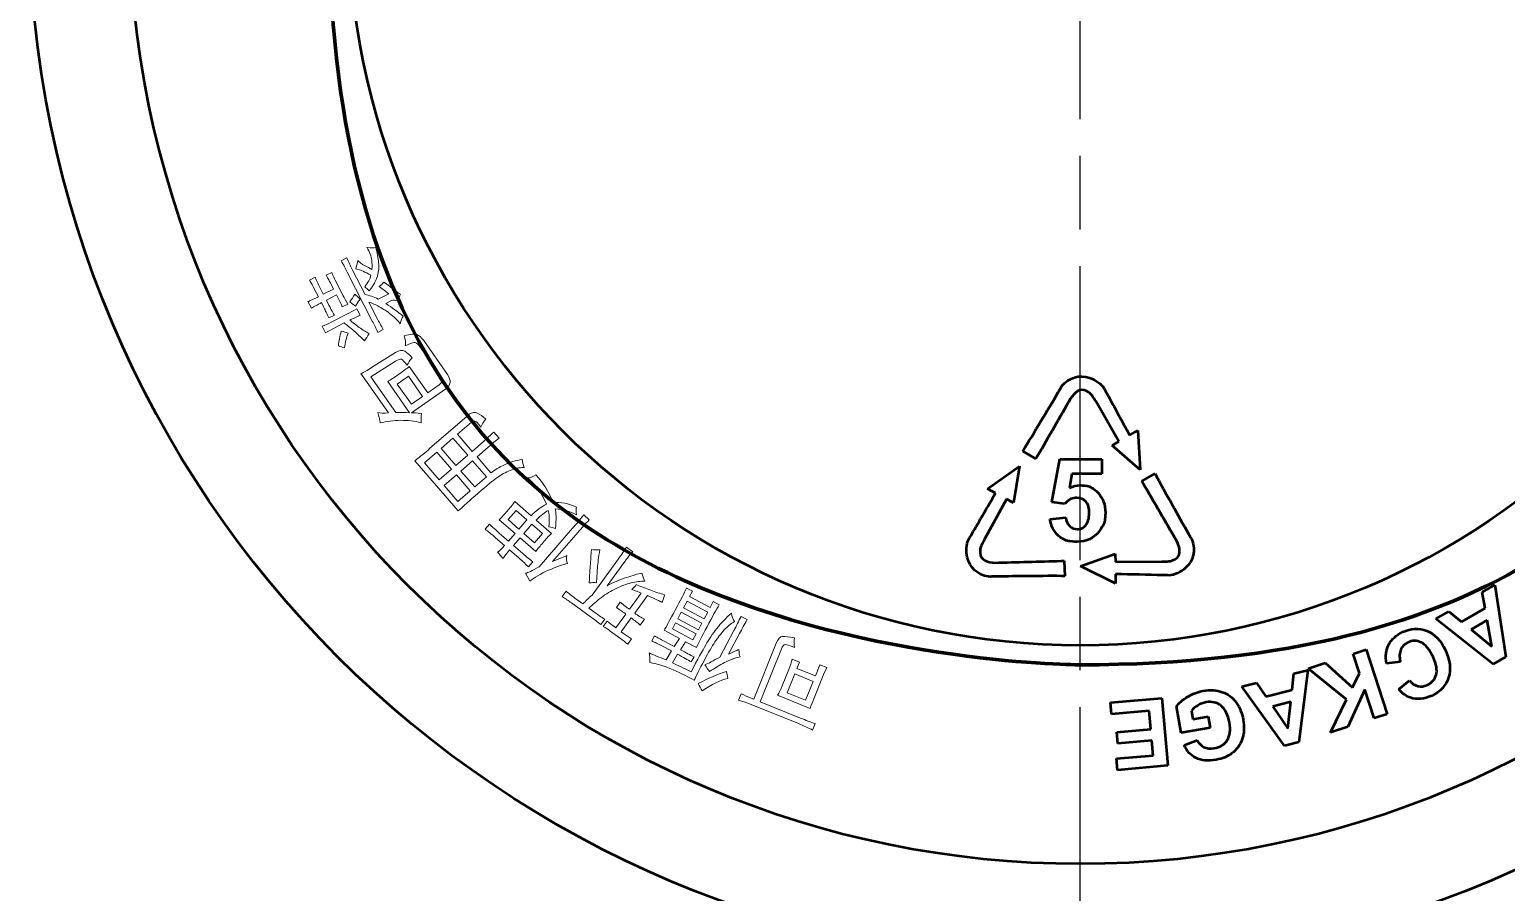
# Model space of a CAD drawing. Extents: x 0 to 616, y 0 to 436.
# Drawn here: x 463.4 to 553.8, y 233 to 285.8 of the extents above; entities that cross this region are included whole.
import ezdxf

# ---------------------------------------------------------------- set-up
doc = ezdxf.new("R2010")
doc.units = 0
doc.header["$LTSCALE"] = 1.5
doc.linetypes.add('AM_ISO08W050', pattern=[18, 12, -1.5, 3, -1.5])
doc.layers.add('AM_0', color=7, linetype='CONTINUOUS', lineweight=50)
doc.layers.add('AM_7', color=4, linetype='AM_ISO08W050', lineweight=25)

msp = doc.modelspace()

# ---------------------------------------------------------------- linework, layer by layer
at = {"layer": 'AM_0'}
for radius in [64.3, 58.175, 44.79]:
    msp.add_circle((527.683, 292.885), radius, dxfattribs=at)
at = {"layer": 'AM_0', "color": 7, "lineweight": 70}
msp.add_open_spline([(527.683, 338.867), (553.073, 338.867), (573.665, 318.276), (573.665, 292.885), (573.665, 292.885), (573.665, 267.494), (553.073, 246.903), (527.683, 246.903), (527.683, 246.903), (502.292, 246.903), (481.7, 267.494), (481.7, 292.885), (481.7, 292.885), (481.7, 318.276), (502.292, 338.867), (527.683, 338.867)], degree=3, knots=[0, 0, 0, 0, 0.25, 0.25, 0.25, 0.375, 0.5, 0.5, 0.5, 0.625, 0.75, 0.75, 0.75, 0.875, 1, 1, 1, 1], dxfattribs=at)
at = {"layer": 'AM_0', "color": 7, "lineweight": 5}
for points in [[(484.322, 271.69), (484.294, 271.896), (484.197, 272.16), (484.032, 272.483)], [(484.032, 272.483), (484.269, 272.417), (484.448, 272.415), (484.569, 272.477)], [(484.569, 272.477), (484.653, 272.113), (484.711, 271.799), (484.744, 271.537)], [(482.449, 271.65), (482.449, 271.65), (482.792, 271.825), (482.792, 271.825)], [(482.829, 270.955), (482.727, 271.156), (482.6, 271.389), (482.449, 271.65)], [(482.792, 271.825), (482.902, 271.576), (483.015, 271.337), (483.131, 271.109)], [(483.344, 271.141), (483.39, 271.317), (483.436, 271.493), (483.482, 271.668)], [(483.482, 271.668), (483.577, 271.547), (483.712, 271.443), (483.884, 271.353)], [(483.884, 271.353), (484.057, 271.263), (484.205, 271.181), (484.327, 271.108)], [(484.327, 271.108), (484.352, 271.291), (484.351, 271.484), (484.322, 271.69)], [(484.744, 271.537), (484.776, 271.273), (484.751, 270.999), (484.669, 270.711)], [(480.513, 270.461), (480.513, 270.461), (480.857, 270.636), (480.857, 270.636)], [(480.791, 269.967), (480.723, 270.102), (480.63, 270.266), (480.513, 270.461)], [(480.857, 270.636), (480.946, 270.427), (481.025, 270.256), (481.093, 270.121)], [(481.535, 270.753), (481.535, 270.753), (481.877, 270.927), (481.877, 270.927)], [(481.791, 270.299), (481.743, 270.393), (481.657, 270.544), (481.535, 270.753)], [(481.986, 269.915), (481.986, 269.915), (481.791, 270.299), (481.791, 270.299)], [(481.877, 270.927), (481.973, 270.705), (482.046, 270.547), (482.094, 270.453)], [(482.094, 270.453), (482.094, 270.453), (482.577, 269.505), (482.577, 269.505)], [(484.361, 267.949), (484.361, 267.949), (482.829, 270.955), (482.829, 270.955)], [(483.131, 271.109), (483.131, 271.109), (483.913, 269.576), (483.913, 269.576)], [(483.796, 271.003), (483.664, 271.062), (483.513, 271.108), (483.344, 271.141)], [(484.279, 270.753), (484.089, 270.86), (483.928, 270.942), (483.796, 271.003)], [(483.899, 270.052), (484.093, 270.303), (484.22, 270.537), (484.279, 270.753)], [(484.669, 270.711), (484.587, 270.423), (484.422, 270.123), (484.175, 269.81)], [(484.78, 270.068), (484.894, 270.143), (484.991, 270.235), (485.071, 270.344)], [(485.071, 270.344), (485.322, 270.15), (485.513, 270.001), (485.642, 269.897)], [(480.422, 269.144), (480.524, 269.179), (480.736, 269.278), (481.059, 269.442)], [(481.059, 269.442), (481.059, 269.442), (480.791, 269.967), (480.791, 269.967)], [(481.093, 270.121), (481.093, 270.121), (481.361, 269.596), (481.361, 269.596)], [(481.361, 269.596), (481.361, 269.596), (481.986, 269.915), (481.986, 269.915)], [(482.171, 269.552), (482.171, 269.552), (481.546, 269.233), (481.546, 269.233)], [(482.295, 269.31), (482.295, 269.31), (482.171, 269.552), (482.171, 269.552)], [(482.577, 269.505), (482.652, 269.357), (482.748, 269.185), (482.864, 268.991)], [(482.994, 269.133), (483.088, 269.283), (483.188, 269.436), (483.295, 269.591)], [(483.295, 269.591), (483.41, 269.498), (483.519, 269.401), (483.622, 269.3)], [(484.175, 269.81), (484.079, 269.897), (483.987, 269.978), (483.899, 270.052)], [(483.913, 269.576), (484.176, 269.524), (484.444, 269.431), (484.715, 269.299)], [(484.715, 269.299), (484.715, 269.299), (485.361, 269.628), (485.361, 269.628)], [(485.361, 269.628), (485.191, 269.761), (484.997, 269.907), (484.78, 270.068)], [(485.642, 269.897), (485.771, 269.794), (485.92, 269.692), (486.09, 269.592)], [(486.09, 269.592), (486.01, 269.45), (485.943, 269.314), (485.89, 269.186)], [(480.628, 268.741), (480.628, 268.741), (480.422, 269.144), (480.422, 269.144)], [(481.244, 269.079), (481.015, 268.962), (480.809, 268.85), (480.628, 268.741)], [(481.398, 268.777), (481.398, 268.777), (481.244, 269.079), (481.244, 269.079)], [(481.696, 268.141), (481.586, 268.39), (481.487, 268.602), (481.398, 268.777)], [(481.546, 269.233), (481.546, 269.233), (481.7, 268.931), (481.7, 268.931)], [(481.7, 268.931), (481.789, 268.756), (481.902, 268.551), (482.039, 268.316)], [(482.521, 268.816), (482.452, 268.984), (482.377, 269.149), (482.295, 269.31)], [(482.864, 268.991), (482.864, 268.991), (482.521, 268.816), (482.521, 268.816)], [(482.838, 268.393), (483.013, 268.482), (483.205, 268.588), (483.413, 268.711)], [(483.331, 268.873), (483.229, 268.939), (483.117, 269.026), (482.994, 269.133)], [(483.622, 269.3), (483.501, 269.137), (483.404, 268.995), (483.331, 268.873)], [(483.413, 268.711), (483.413, 268.711), (483.619, 268.307), (483.619, 268.307)], [(484.789, 268.828), (484.545, 268.957), (484.332, 269.052), (484.149, 269.112)], [(484.149, 269.112), (484.149, 269.112), (484.663, 268.103), (484.663, 268.103)], [(485.502, 268.353), (485.271, 268.54), (485.033, 268.698), (484.789, 268.828)], [(485.526, 269.203), (485.526, 269.203), (485.183, 269.028), (485.183, 269.028)], [(485.183, 269.028), (485.563, 268.782), (485.916, 268.521), (486.242, 268.246)], [(485.89, 269.186), (485.782, 269.232), (485.66, 269.238), (485.526, 269.203)], [(481.295, 267.632), (481.45, 267.693), (481.635, 267.78), (481.85, 267.89)], [(481.501, 267.228), (481.501, 267.228), (481.295, 267.632), (481.295, 267.632)], [(482.039, 268.316), (482.039, 268.316), (481.696, 268.141), (481.696, 268.141)], [(481.85, 267.89), (481.85, 267.89), (482.838, 268.393), (482.838, 268.393)], [(482.64, 267.835), (482.64, 267.835), (482.035, 267.526), (482.035, 267.526)], [(483.226, 267.358), (482.998, 267.555), (482.803, 267.714), (482.64, 267.835)], [(483.619, 268.307), (483.383, 268.204), (483.171, 268.105), (482.982, 268.009)], [(482.982, 268.009), (483.153, 267.876), (483.347, 267.729), (483.564, 267.568)], [(483.564, 267.568), (483.781, 267.408), (483.981, 267.281), (484.164, 267.188)], [(484.69, 267.253), (484.58, 267.502), (484.47, 267.734), (484.361, 267.949)], [(484.663, 268.103), (484.773, 267.888), (484.896, 267.663), (485.033, 267.428)], [(486.073, 267.78), (485.923, 267.974), (485.733, 268.165), (485.502, 268.353)], [(486.242, 268.246), (486.169, 268.124), (486.113, 267.969), (486.073, 267.78)], [(482.035, 267.526), (481.846, 267.43), (481.668, 267.331), (481.501, 267.228)], [(482.286, 266.435), (482.311, 266.718), (482.369, 267.019), (482.462, 267.337)], [(482.462, 267.337), (482.604, 267.29), (482.742, 267.251), (482.878, 267.219)], [(482.878, 267.219), (482.772, 266.927), (482.696, 266.626), (482.651, 266.316)], [(483.884, 266.74), (483.673, 266.955), (483.454, 267.161), (483.226, 267.358)], [(484.164, 267.188), (484.064, 267.019), (483.97, 266.869), (483.884, 266.74)], [(485.033, 267.428), (485.033, 267.428), (484.69, 267.253), (484.69, 267.253)], [(486.303, 267.048), (486.69, 267.153), (486.953, 267.18), (487.09, 267.129)], [(486.374, 266.434), (486.419, 266.632), (486.396, 266.836), (486.303, 267.048)], [(486.915, 266.648), (486.815, 266.632), (486.635, 266.561), (486.374, 266.434)], [(487.247, 266.41), (487.126, 266.583), (487.015, 266.662), (486.915, 266.648)], [(487.09, 267.129), (487.227, 267.077), (487.365, 266.953), (487.503, 266.755)], [(487.503, 266.755), (487.503, 266.755), (488.958, 264.678), (488.958, 264.678)], [(482.651, 266.316), (482.536, 266.342), (482.415, 266.381), (482.286, 266.435)], [(484.319, 265.106), (484.319, 265.106), (485.78, 266.018), (485.78, 266.018)], [(485.78, 266.018), (486.011, 266.162), (486.198, 266.191), (486.34, 266.106)], [(486.34, 266.106), (486.483, 266.022), (486.635, 265.889), (486.799, 265.709)], [(488.533, 264.574), (488.533, 264.574), (487.247, 266.41), (487.247, 266.41)], [(483.667, 264.732), (483.833, 264.812), (484.05, 264.937), (484.319, 265.106)], [(485.785, 265.497), (485.785, 265.497), (484.268, 264.546), (484.268, 264.546)], [(486.147, 265.612), (486.088, 265.644), (485.967, 265.606), (485.785, 265.497)], [(485.986, 264.698), (486.27, 264.897), (486.483, 265.055), (486.622, 265.17)], [(486.489, 265.243), (486.321, 265.457), (486.207, 265.58), (486.147, 265.612)], [(486.799, 265.709), (486.664, 265.559), (486.56, 265.404), (486.489, 265.243)], [(486.622, 265.17), (486.622, 265.17), (487.752, 263.557), (487.752, 263.557)], [(485.342, 262.34), (485.342, 262.34), (483.667, 264.732), (483.667, 264.732)], [(484.268, 264.546), (484.268, 264.546), (485.801, 262.357), (485.801, 262.357)], [(485.306, 264.248), (485.475, 264.349), (485.701, 264.498), (485.986, 264.698)], [(486.643, 262.338), (486.643, 262.338), (485.306, 264.248), (485.306, 264.248)], [(486.567, 264.579), (486.567, 264.579), (485.88, 264.098), (485.88, 264.098)], [(485.88, 264.098), (485.88, 264.098), (486.751, 262.855), (486.751, 262.855)], [(487.437, 263.336), (487.437, 263.336), (486.567, 264.579), (486.567, 264.579)], [(487.752, 263.557), (487.752, 263.557), (488.457, 264.051), (488.457, 264.051)], [(488.457, 264.051), (488.655, 264.189), (488.68, 264.364), (488.533, 264.574)], [(488.958, 264.678), (489.209, 264.32), (489.173, 264.027), (488.852, 263.802)], [(486.751, 262.855), (486.751, 262.855), (487.437, 263.336), (487.437, 263.336)], [(488.852, 263.802), (488.852, 263.802), (486.756, 262.335), (486.756, 262.335)], [(484.843, 261.713), (484.816, 261.935), (484.767, 262.149), (484.695, 262.356)], [(484.695, 262.356), (484.839, 262.309), (485.055, 262.304), (485.342, 262.34)], [(485.801, 262.357), (486.073, 262.363), (486.354, 262.357), (486.643, 262.338)], [(486.756, 262.335), (486.886, 262.333), (487.089, 262.319), (487.366, 262.292)], [(487.366, 262.292), (487.346, 262.112), (487.339, 261.923), (487.348, 261.726)], [(487.867, 260.14), (487.867, 260.14), (490.158, 262.131), (490.158, 262.131)], [(490.158, 262.131), (490.387, 262.35), (490.592, 262.413), (490.772, 262.321)], [(490.772, 262.321), (490.953, 262.227), (491.129, 262.106), (491.3, 261.954)], [(486.098, 261.874), (485.669, 261.868), (485.25, 261.814), (484.843, 261.713)], [(487.348, 261.726), (486.944, 261.83), (486.527, 261.879), (486.098, 261.874)], [(490.42, 261.76), (490.42, 261.76), (489.565, 261.017), (489.565, 261.017)], [(490.641, 261.832), (490.583, 261.841), (490.509, 261.817), (490.42, 261.76)], [(491.009, 261.462), (490.822, 261.699), (490.7, 261.822), (490.641, 261.832)], [(491.3, 261.954), (491.16, 261.772), (491.062, 261.607), (491.009, 261.462)], [(489.292, 260.779), (489.292, 260.779), (488.574, 260.155), (488.574, 260.155)], [(490.198, 259.737), (490.198, 259.737), (489.292, 260.779), (489.292, 260.779)], [(489.565, 261.017), (489.565, 261.017), (490.472, 259.974), (490.472, 259.974)], [(490.472, 259.974), (490.472, 259.974), (491.138, 260.553), (491.138, 260.553)], [(491.138, 260.553), (491.4, 260.781), (491.617, 260.98), (491.79, 261.15)], [(492.116, 260.774), (491.925, 260.627), (491.703, 260.444), (491.452, 260.226)], [(491.79, 261.15), (491.79, 261.15), (492.116, 260.774), (492.116, 260.774)], [(486.963, 259.385), (487.316, 259.67), (487.617, 259.922), (487.867, 260.14)], [(488.3, 259.917), (488.3, 259.917), (487.549, 259.264), (487.549, 259.264)], [(489.207, 258.875), (489.207, 258.875), (488.3, 259.917), (488.3, 259.917)], [(488.574, 260.155), (488.574, 260.155), (489.48, 259.112), (489.48, 259.112)], [(489.48, 259.112), (489.48, 259.112), (490.198, 259.737), (490.198, 259.737)], [(491.452, 260.226), (491.452, 260.226), (490.769, 259.632), (490.769, 259.632)], [(490.769, 259.632), (490.769, 259.632), (491.616, 258.658), (491.616, 258.658)], [(492.964, 259.35), (493.139, 259.402), (493.329, 259.448), (493.535, 259.487)], [(493.535, 259.487), (493.554, 259.304), (493.591, 259.135), (493.645, 258.982)], [(489.623, 256.326), (489.623, 256.326), (486.963, 259.385), (486.963, 259.385)], [(487.549, 259.264), (487.549, 259.264), (488.455, 258.221), (488.455, 258.221)], [(488.455, 258.221), (488.455, 258.221), (489.207, 258.875), (489.207, 258.875)], [(489.504, 258.533), (489.504, 258.533), (488.752, 257.879), (488.752, 257.879)], [(490.351, 257.559), (490.351, 257.559), (489.504, 258.533), (489.504, 258.533)], [(490.495, 259.395), (490.495, 259.395), (489.777, 258.77), (489.777, 258.77)], [(489.777, 258.77), (489.777, 258.77), (490.624, 257.796), (490.624, 257.796)], [(491.342, 258.421), (491.342, 258.421), (490.495, 259.395), (490.495, 259.395)], [(491.616, 258.658), (491.886, 258.854), (492.134, 259.004), (492.361, 259.111)], [(492.79, 258.808), (492.519, 258.694), (492.261, 258.549), (492.013, 258.374)], [(492.361, 259.111), (492.588, 259.218), (492.789, 259.298), (492.964, 259.35)], [(493.645, 258.982), (493.345, 258.981), (493.059, 258.924), (492.79, 258.808)], [(493.866, 258.347), (494.017, 258.336), (494.183, 258.401), (494.366, 258.542)], [(494.366, 258.542), (494.829, 258.04), (495.184, 257.471), (495.432, 256.836)], [(488.752, 257.879), (488.752, 257.879), (489.599, 256.905), (489.599, 256.905)], [(490.624, 257.796), (490.624, 257.796), (491.342, 258.421), (491.342, 258.421)], [(495.021, 256.742), (494.764, 257.367), (494.378, 257.901), (493.866, 258.347)], [(489.599, 256.905), (489.599, 256.905), (490.351, 257.559), (490.351, 257.559)], [(492.612, 256.317), (492.78, 256.51), (492.938, 256.704), (493.085, 256.896)], [(493.085, 256.896), (493.085, 256.896), (494.075, 256.035), (494.075, 256.035)], [(494.075, 256.035), (494.386, 256.345), (494.701, 256.58), (495.021, 256.742)], [(495.432, 256.836), (495.901, 256.868), (496.373, 256.778), (496.847, 256.566)], [(492.119, 255.785), (492.279, 255.946), (492.444, 256.123), (492.612, 256.317)], [(493.155, 256.355), (493.155, 256.355), (492.664, 255.791), (492.664, 255.791)], [(492.664, 255.791), (492.664, 255.791), (493.33, 255.212), (493.33, 255.212)], [(493.821, 255.776), (493.821, 255.776), (493.155, 256.355), (493.155, 256.355)], [(495.129, 256.349), (494.922, 256.249), (494.674, 256.055), (494.383, 255.767)], [(495.166, 255.356), (495.197, 255.829), (495.185, 256.16), (495.129, 256.349)], [(496.849, 256.084), (496.459, 256.303), (496.028, 256.428), (495.555, 256.459)], [(495.555, 256.459), (495.614, 256.227), (495.621, 255.822), (495.575, 255.24)], [(496.617, 255.265), (496.835, 255.516), (497.062, 255.789), (497.298, 256.083)], [(496.847, 256.566), (496.832, 256.479), (496.832, 256.319), (496.849, 256.084)], [(497.298, 256.083), (497.298, 256.083), (497.64, 255.785), (497.64, 255.785)], [(491.26, 255.211), (491.26, 255.211), (491.528, 255.519), (491.528, 255.519)], [(491.908, 254.679), (491.657, 254.897), (491.441, 255.075), (491.26, 255.211)], [(491.528, 255.519), (491.7, 255.349), (491.906, 255.161), (492.145, 254.953)], [(493.093, 254.938), (493.093, 254.938), (492.119, 255.785), (492.119, 255.785)], [(492.145, 254.953), (492.145, 254.953), (492.692, 254.477), (492.692, 254.477)], [(492.692, 254.477), (492.692, 254.477), (493.093, 254.938), (493.093, 254.938)], [(493.33, 255.212), (493.33, 255.212), (493.821, 255.776), (493.821, 255.776)], [(494.129, 255.508), (494.129, 255.508), (493.638, 254.944), (493.638, 254.944)], [(493.638, 254.944), (493.638, 254.944), (494.288, 254.379), (494.288, 254.379)], [(494.778, 254.944), (494.778, 254.944), (494.129, 255.508), (494.129, 255.508)], [(494.288, 254.379), (494.288, 254.379), (494.778, 254.944), (494.778, 254.944)], [(494.383, 255.767), (494.383, 255.767), (495.323, 254.95), (495.323, 254.95)], [(494.567, 252.908), (494.567, 252.908), (496.617, 255.265), (496.617, 255.265)], [(495.323, 254.95), (495.153, 254.778), (494.982, 254.592), (494.809, 254.393)], [(495.575, 255.24), (495.464, 255.297), (495.329, 255.336), (495.166, 255.356)], [(496.954, 255.032), (496.954, 255.032), (495.379, 253.22), (495.379, 253.22)], [(497.64, 255.785), (497.391, 255.522), (497.162, 255.271), (496.954, 255.032)], [(492.455, 254.204), (492.455, 254.204), (491.908, 254.679), (491.908, 254.679)], [(492.017, 253.804), (492.14, 253.877), (492.286, 254.01), (492.455, 254.204)], [(493.4, 254.671), (493.4, 254.671), (493, 254.21), (493, 254.21)], [(493, 254.21), (493, 254.21), (493.563, 253.72), (493.563, 253.72)], [(494.357, 253.839), (494.357, 253.839), (493.4, 254.671), (493.4, 254.671)], [(494.809, 254.393), (494.635, 254.193), (494.485, 254.008), (494.357, 253.839)], [(499.422, 253.391), (499.617, 253.66), (499.78, 253.897), (499.91, 254.101)], [(499.91, 254.101), (499.91, 254.101), (500.294, 253.821), (500.294, 253.821)], [(492.365, 253.411), (492.237, 253.562), (492.121, 253.694), (492.017, 253.804)], [(492.762, 253.937), (492.564, 253.708), (492.432, 253.533), (492.365, 253.411)], [(493.343, 253.431), (493.343, 253.431), (492.762, 253.937), (492.762, 253.937)], [(493.926, 252.894), (493.776, 253.045), (493.582, 253.224), (493.343, 253.431)], [(493.563, 253.72), (493.803, 253.512), (494.013, 253.339), (494.193, 253.202)], [(494.193, 253.202), (494.193, 253.202), (493.926, 252.894), (493.926, 252.894)], [(496.302, 253.108), (496.028, 253.047), (495.642, 252.907), (495.144, 252.69)], [(495.379, 253.22), (495.827, 253.413), (496.122, 253.535), (496.269, 253.588)], [(496.269, 253.588), (496.237, 253.435), (496.248, 253.276), (496.302, 253.108)], [(497.679, 252.726), (497.697, 252.956), (497.729, 253.372), (497.774, 253.973)], [(497.774, 253.973), (497.919, 253.942), (498.089, 253.931), (498.281, 253.94)], [(497.811, 251.175), (497.811, 251.175), (499.422, 253.391), (499.422, 253.391)], [(498.281, 253.94), (498.21, 253.508), (498.161, 253.132), (498.136, 252.815)], [(499.752, 253.151), (499.752, 253.151), (498.727, 251.741), (498.727, 251.741)], [(500.294, 253.821), (500.137, 253.656), (499.956, 253.433), (499.752, 253.151)], [(493.744, 252.512), (493.86, 252.531), (494.135, 252.663), (494.567, 252.908)], [(494.003, 252.017), (494.003, 252.017), (493.744, 252.512), (493.744, 252.512)], [(495.144, 252.69), (494.646, 252.473), (494.265, 252.25), (494.003, 252.017)], [(497.629, 251.924), (497.645, 252.229), (497.662, 252.497), (497.679, 252.726)], [(498.136, 252.815), (498.11, 252.498), (498.093, 252.203), (498.081, 251.93)], [(498.727, 251.741), (499.126, 251.956), (499.52, 252.126), (499.911, 252.253)], [(499.911, 252.253), (500.301, 252.38), (500.617, 252.468), (500.858, 252.516)], [(500.858, 252.516), (500.896, 252.339), (500.955, 252.175), (501.032, 252.025)], [(495.979, 251.079), (495.979, 251.079), (496.219, 251.409), (496.219, 251.409)], [(496.219, 251.409), (496.405, 251.254), (496.584, 251.116), (496.755, 250.991)], [(498.081, 251.93), (497.939, 251.94), (497.788, 251.938), (497.629, 251.924)], [(499.28, 251.577), (498.964, 251.425), (498.663, 251.242), (498.378, 251.029)], [(500.199, 251.918), (499.903, 251.844), (499.596, 251.73), (499.28, 251.577)], [(500.09, 250.304), (500.09, 250.304), (500.808, 251.292), (500.808, 251.292)], [(501.032, 252.025), (500.773, 252.027), (500.495, 251.992), (500.199, 251.918)], [(500.238, 251.511), (500.353, 251.615), (500.444, 251.716), (500.515, 251.814)], [(500.808, 251.292), (500.668, 251.357), (500.478, 251.43), (500.238, 251.511)], [(500.515, 251.814), (500.815, 251.688), (501.11, 251.572), (501.396, 251.467)], [(501.396, 251.467), (501.683, 251.361), (501.968, 251.271), (502.25, 251.197)], [(502.9, 250.255), (503.223, 250.861), (503.452, 251.308), (503.588, 251.595)], [(503.588, 251.595), (503.588, 251.595), (503.948, 251.403), (503.948, 251.403)], [(503.948, 251.403), (503.948, 251.403), (503.778, 251.083), (503.778, 251.083)], [(496.542, 250.698), (496.371, 250.823), (496.184, 250.949), (495.979, 251.079)], [(497.769, 249.807), (497.769, 249.807), (496.542, 250.698), (496.542, 250.698)], [(496.755, 250.991), (496.755, 250.991), (497.25, 250.632), (497.25, 250.632)], [(497.25, 250.632), (497.416, 250.81), (497.603, 250.99), (497.811, 251.175)], [(498.378, 251.029), (498.093, 250.817), (497.839, 250.596), (497.616, 250.366)], [(499.295, 250.405), (499.295, 250.405), (499.535, 250.734), (499.535, 250.734)], [(499.877, 250.011), (499.706, 250.135), (499.512, 250.266), (499.295, 250.405)], [(499.535, 250.734), (499.746, 250.563), (499.931, 250.419), (500.09, 250.304)], [(501.205, 251.145), (501.205, 251.145), (500.42, 250.064), (500.42, 250.064)], [(502.098, 250.719), (501.967, 250.795), (501.669, 250.938), (501.205, 251.145)], [(502.25, 251.197), (502.198, 251.048), (502.147, 250.889), (502.098, 250.719)], [(503.629, 250.804), (503.629, 250.804), (503.405, 250.383), (503.405, 250.383)], [(503.405, 250.383), (503.405, 250.383), (504.664, 249.714), (504.664, 249.714)], [(504.888, 250.134), (504.888, 250.134), (503.629, 250.804), (503.629, 250.804)], [(503.778, 251.083), (503.778, 251.083), (505.037, 250.414), (505.037, 250.414)], [(505.588, 250.583), (505.411, 250.283), (505.164, 249.833), (504.845, 249.233)], [(505.037, 250.414), (505.037, 250.414), (505.228, 250.774), (505.228, 250.774)], [(505.228, 250.774), (505.228, 250.774), (505.588, 250.583), (505.588, 250.583)], [(497.616, 250.366), (497.616, 250.366), (497.982, 250.1), (497.982, 250.1)], [(498.342, 249.362), (498.143, 249.526), (497.952, 249.674), (497.769, 249.807)], [(497.982, 250.1), (498.165, 249.967), (498.365, 249.831), (498.582, 249.692)], [(498.582, 249.692), (498.582, 249.692), (498.342, 249.362), (498.342, 249.362)], [(498.489, 249.255), (498.489, 249.255), (498.729, 249.585), (498.729, 249.585)], [(498.729, 249.585), (498.878, 249.457), (499.014, 249.35), (499.137, 249.261)], [(499.265, 249.168), (499.265, 249.168), (499.877, 250.011), (499.877, 250.011)], [(500.207, 249.771), (500.207, 249.771), (499.595, 248.928), (499.595, 248.928)], [(500.761, 249.34), (500.587, 249.485), (500.402, 249.629), (500.207, 249.771)], [(500.42, 250.064), (500.615, 249.922), (500.813, 249.796), (501.014, 249.688)], [(501.014, 249.688), (501.014, 249.688), (500.761, 249.34), (500.761, 249.34)], [(502.216, 249.015), (502.35, 249.236), (502.578, 249.648), (502.9, 250.255)], [(502.916, 249.464), (502.916, 249.464), (502.725, 249.104), (502.725, 249.104)], [(504.175, 248.794), (504.175, 248.794), (502.916, 249.464), (502.916, 249.464)], [(503.267, 250.124), (503.267, 250.124), (503.055, 249.724), (503.055, 249.724)], [(503.055, 249.724), (503.055, 249.724), (504.314, 249.054), (504.314, 249.054)], [(504.526, 249.455), (504.526, 249.455), (503.267, 250.124), (503.267, 250.124)], [(504.664, 249.714), (504.664, 249.714), (504.888, 250.134), (504.888, 250.134)], [(505.439, 249.122), (505.691, 249.45), (505.99, 249.762), (506.334, 250.057)], [(506.524, 249.546), (506.312, 249.436), (506.101, 249.266), (505.893, 249.035)], [(506.334, 250.057), (506.357, 249.874), (506.42, 249.704), (506.524, 249.546)], [(506.491, 249), (506.639, 249.28), (506.785, 249.57), (506.927, 249.871)], [(507.308, 249.668), (507.138, 249.382), (506.979, 249.099), (506.83, 248.82)], [(506.927, 249.871), (506.927, 249.871), (507.308, 249.668), (507.308, 249.668)], [(498.924, 248.968), (498.801, 249.057), (498.657, 249.153), (498.489, 249.255)], [(499.546, 248.516), (499.546, 248.516), (498.924, 248.968), (498.924, 248.968)], [(499.137, 249.261), (499.137, 249.261), (499.265, 249.168), (499.265, 249.168)], [(499.595, 248.928), (499.595, 248.928), (499.741, 248.822), (499.741, 248.822)], [(499.741, 248.822), (499.899, 248.707), (500.062, 248.597), (500.23, 248.494)], [(501.461, 248.366), (501.461, 248.366), (501.631, 248.686), (501.631, 248.686)], [(501.631, 248.686), (501.81, 248.574), (502.007, 248.46), (502.22, 248.347)], [(503.155, 248.516), (503.155, 248.516), (502.216, 249.015), (502.216, 249.015)], [(502.725, 249.104), (502.725, 249.104), (503.984, 248.434), (503.984, 248.434)], [(503.984, 248.434), (503.984, 248.434), (504.175, 248.794), (504.175, 248.794)], [(504.845, 249.233), (504.527, 248.634), (504.309, 248.211), (504.195, 247.963)], [(504.314, 249.054), (504.314, 249.054), (504.526, 249.455), (504.526, 249.455)], [(504.766, 248.121), (504.964, 248.46), (505.188, 248.794), (505.439, 249.122)], [(505.893, 249.035), (505.685, 248.804), (505.494, 248.559), (505.323, 248.3)], [(505.629, 247.38), (505.629, 247.38), (506.491, 249), (506.491, 249)], [(506.83, 248.82), (506.83, 248.82), (506.16, 247.56), (506.16, 247.56)], [(509.083, 248.22), (509.196, 248.5), (509.326, 248.639), (509.472, 248.638)], [(509.472, 248.638), (509.617, 248.635), (509.859, 248.607), (510.194, 248.553)], [(499.99, 248.165), (499.841, 248.292), (499.693, 248.409), (499.546, 248.516)], [(500.23, 248.494), (500.23, 248.494), (499.99, 248.165), (499.99, 248.165)], [(502.071, 248.067), (501.858, 248.181), (501.654, 248.28), (501.461, 248.366)], [(502.671, 247.749), (502.671, 247.749), (502.071, 248.067), (502.071, 248.067)], [(502.22, 248.347), (502.22, 248.347), (502.839, 248.018), (502.839, 248.018)], [(502.333, 247.21), (502.333, 247.21), (502.671, 247.749), (502.671, 247.749)], [(502.839, 248.018), (502.839, 248.018), (503.155, 248.516), (503.155, 248.516)], [(503.536, 248.314), (503.536, 248.314), (503.22, 247.816), (503.22, 247.816)], [(503.22, 247.816), (503.552, 247.639), (503.83, 247.5), (504.05, 247.399)], [(504.195, 247.963), (504.195, 247.963), (503.536, 248.314), (503.536, 248.314)], [(503.864, 246.473), (504.268, 247.232), (504.569, 247.782), (504.766, 248.121)], [(505.323, 248.3), (505.151, 248.04), (504.93, 247.658), (504.661, 247.152)], [(506.16, 247.56), (506.413, 247.682), (506.624, 247.774), (506.795, 247.838)], [(506.795, 247.838), (506.797, 247.649), (506.821, 247.499), (506.866, 247.39)], [(507.701, 244.798), (507.701, 244.798), (509.083, 248.22), (509.083, 248.22)], [(509.448, 247.975), (509.448, 247.975), (508.099, 244.637), (508.099, 244.637)], [(509.72, 248.134), (509.596, 248.168), (509.505, 248.115), (509.448, 247.975)], [(510.201, 247.964), (510.005, 248.043), (509.844, 248.099), (509.72, 248.134)], [(510.194, 248.553), (510.168, 248.368), (510.171, 248.172), (510.201, 247.964)], [(501.347, 247.042), (501.352, 247.278), (501.337, 247.474), (501.3, 247.63)], [(501.3, 247.63), (501.56, 247.51), (501.905, 247.369), (502.333, 247.21)], [(502.763, 246.597), (502.243, 246.822), (501.77, 246.97), (501.347, 247.042)], [(503.031, 247.557), (503.031, 247.557), (502.723, 247.028), (502.723, 247.028)], [(502.723, 247.028), (503.05, 246.872), (503.431, 246.686), (503.864, 246.473)], [(503.88, 247.08), (503.674, 247.207), (503.391, 247.366), (503.031, 247.557)], [(504.05, 247.399), (504.05, 247.399), (503.88, 247.08), (503.88, 247.08)], [(504.661, 247.152), (504.392, 246.645), (504.189, 246.249), (504.054, 245.961)], [(504.705, 246.898), (504.924, 246.986), (505.232, 247.147), (505.629, 247.38)], [(504.999, 246.484), (504.914, 246.615), (504.817, 246.753), (504.705, 246.898)], [(505.91, 247.039), (505.625, 246.891), (505.322, 246.706), (504.999, 246.484)], [(506.866, 247.39), (506.512, 247.305), (506.193, 247.188), (505.91, 247.039)], [(509.851, 246.616), (509.947, 246.853), (510.016, 247.062), (510.055, 247.241)], [(510.055, 247.241), (510.055, 247.241), (510.497, 247.063), (510.497, 247.063)], [(510.497, 247.063), (510.497, 247.063), (510.344, 246.685), (510.344, 246.685)], [(511.477, 246.227), (511.477, 246.227), (511.748, 246.899), (511.748, 246.899)], [(511.748, 246.899), (511.748, 246.899), (512.168, 246.729), (512.168, 246.729)], [(504.054, 245.961), (503.714, 246.159), (503.284, 246.371), (502.763, 246.597)], [(504.302, 245.753), (504.897, 246.069), (505.474, 246.317), (506.033, 246.499)], [(506.113, 246.072), (505.657, 245.955), (505.138, 245.701), (504.554, 245.311)], [(506.033, 246.499), (506.063, 246.364), (506.089, 246.221), (506.113, 246.072)], [(509.444, 245.608), (509.444, 245.608), (509.851, 246.616), (509.851, 246.616)], [(510.208, 246.349), (510.208, 246.349), (509.742, 245.194), (509.742, 245.194)], [(511.341, 245.891), (511.341, 245.891), (510.208, 246.349), (510.208, 246.349)], [(510.344, 246.685), (510.344, 246.685), (511.477, 246.227), (511.477, 246.227)], [(510.875, 244.737), (510.875, 244.737), (511.341, 245.891), (511.341, 245.891)], [(511.91, 246.15), (511.91, 246.15), (511.376, 244.828), (511.376, 244.828)], [(512.168, 246.729), (512.086, 246.567), (512.001, 246.374), (511.91, 246.15)], [(504.554, 245.311), (504.477, 245.454), (504.393, 245.602), (504.302, 245.753)], [(506.772, 244.735), (506.772, 244.735), (506.933, 245.133), (506.933, 245.133)], [(506.933, 245.133), (507.137, 245.034), (507.343, 244.942), (507.554, 244.857)], [(509.164, 245.037), (509.261, 245.194), (509.354, 245.384), (509.444, 245.608)], [(511.159, 244.231), (511.159, 244.231), (509.164, 245.037), (509.164, 245.037)], [(509.742, 245.194), (509.742, 245.194), (510.875, 244.737), (510.875, 244.737)], [(507.439, 244.513), (507.243, 244.592), (507.02, 244.666), (506.772, 244.735)], [(510.441, 243.3), (510.441, 243.3), (507.439, 244.513), (507.439, 244.513)], [(507.554, 244.857), (507.554, 244.857), (507.701, 244.798), (507.701, 244.798)], [(508.099, 244.637), (508.099, 244.637), (510.555, 243.645), (510.555, 243.645)], [(511.376, 244.828), (511.286, 244.604), (511.213, 244.405), (511.159, 244.231)], [(511.306, 242.903), (511.051, 243.038), (510.763, 243.17), (510.441, 243.3)], [(510.555, 243.645), (510.891, 243.509), (511.195, 243.394), (511.467, 243.301)], [(511.467, 243.301), (511.467, 243.301), (511.306, 242.903), (511.306, 242.903)]]:
    msp.add_open_spline(points, degree=3, dxfattribs=at)
at = {"layer": 'AM_0', "color": 7}
for points in [[(526.466, 263.817), (526.492, 263.863), (526.533, 263.945), (526.565, 263.985)], [(526.565, 263.985), (526.993, 264.509), (527.621, 264.681), (528.258, 264.477)], [(528.258, 264.477), (528.577, 264.375), (528.982, 264.112), (529.151, 263.819)], [(527.095, 263.214), (526.421, 262.04), (525.747, 260.866), (525.073, 259.693)], [(525.42, 262.056), (525.77, 262.64), (526.126, 263.226), (526.466, 263.817)], [(528.089, 263.667), (527.662, 263.897), (527.327, 263.547), (527.095, 263.214)], [(528.628, 263.038), (528.478, 263.296), (528.362, 263.52), (528.089, 263.667)], [(530.051, 260.583), (530.051, 260.583), (528.628, 263.038), (528.628, 263.038)], [(529.151, 263.819), (529.21, 263.716), (529.264, 263.611), (529.32, 263.507)], [(529.32, 263.507), (529.781, 262.659), (530.243, 261.812), (530.705, 260.964)], [(524.277, 260.161), (524.669, 260.777), (525.043, 261.429), (525.42, 262.056)], [(530.705, 260.964), (530.705, 260.964), (531.201, 261.241), (531.201, 261.241)], [(531.201, 261.241), (531.201, 261.241), (531.356, 258.848), (531.356, 258.848)], [(529.635, 260.323), (529.635, 260.323), (530.051, 260.583), (530.051, 260.583)], [(531.356, 258.848), (531.356, 258.848), (529.635, 260.323), (529.635, 260.323)], [(524.167, 259.989), (524.167, 259.989), (524.277, 260.161), (524.277, 260.161)], [(524.976, 259.524), (524.976, 259.524), (524.167, 259.989), (524.167, 259.989)], [(525.073, 259.693), (525.073, 259.693), (524.976, 259.524), (524.976, 259.524)], [(525.949, 256.872), (525.949, 256.872), (526.445, 259.495), (526.445, 259.495)], [(526.445, 259.495), (526.445, 259.495), (529, 259.495), (529, 259.495)], [(529, 259.495), (529, 259.495), (529, 258.591), (529, 258.591)], [(522.002, 257.688), (522.002, 257.688), (523.964, 259.066), (523.964, 259.066)], [(523.964, 259.066), (523.964, 259.066), (523.6, 256.828), (523.6, 256.828)], [(527.177, 258.591), (527.177, 258.591), (527.026, 257.734), (527.026, 257.734)], [(529, 258.591), (529, 258.591), (527.177, 258.591), (527.177, 258.591)], [(531.458, 258.143), (531.458, 258.143), (532.264, 258.612), (532.264, 258.612)], [(532.264, 258.612), (532.264, 258.612), (532.359, 258.431), (532.359, 258.431)], [(522.496, 257.409), (522.496, 257.409), (522.002, 257.688), (522.002, 257.688)], [(531.556, 257.974), (531.556, 257.974), (531.458, 258.143), (531.458, 258.143)], [(533.6, 254.467), (532.918, 255.636), (532.237, 256.805), (531.556, 257.974)], [(532.359, 258.431), (532.696, 257.784), (533.075, 257.135), (533.431, 256.496)], [(521.045, 254.902), (521.529, 255.738), (522.012, 256.573), (522.496, 257.409)], [(523.162, 257.049), (523.162, 257.049), (521.806, 254.556), (521.806, 254.556)], [(523.6, 256.828), (523.6, 256.828), (523.162, 257.049), (523.162, 257.049)], [(526.734, 256.758), (526.734, 256.758), (525.949, 256.872), (525.949, 256.872)], [(525.833, 255.82), (525.833, 255.82), (526.796, 255.918), (526.796, 255.918)], [(526.359, 254.811), (526.066, 255.062), (525.89, 255.397), (525.833, 255.82)], [(526.796, 255.918), (526.823, 255.701), (526.905, 255.529), (527.04, 255.402)], [(533.431, 256.496), (533.763, 255.9), (534.093, 255.3), (534.436, 254.711)], [(520.868, 254.596), (520.925, 254.699), (520.986, 254.8), (521.045, 254.902)], [(520.77, 253.49), (520.692, 253.815), (520.704, 254.298), (520.868, 254.596)], [(521.806, 254.556), (521.664, 254.294), (521.533, 254.078), (521.55, 253.768)], [(533.497, 253.379), (533.909, 253.634), (533.773, 254.099), (533.6, 254.467)], [(534.532, 254.54), (534.773, 253.908), (534.609, 253.278), (534.115, 252.828)], [(534.436, 254.711), (534.463, 254.665), (534.514, 254.588), (534.532, 254.54)], [(522.072, 252.301), (521.402, 252.394), (520.927, 252.841), (520.77, 253.49)], [(521.55, 253.768), (521.576, 253.284), (522.049, 253.18), (522.455, 253.155)], [(522.455, 253.155), (523.807, 253.19), (525.16, 253.226), (526.513, 253.261)], [(526.513, 253.261), (526.513, 253.261), (526.708, 253.266), (526.708, 253.266)], [(526.708, 253.266), (526.708, 253.266), (526.732, 252.333), (526.732, 252.333)], [(527.69, 252.95), (527.69, 252.95), (529.828, 253.706), (529.828, 253.706)], [(529.828, 253.706), (529.828, 253.706), (529.845, 253.215), (529.845, 253.215)], [(529.845, 253.215), (529.845, 253.215), (532.683, 253.225), (532.683, 253.225)], [(532.683, 253.225), (532.981, 253.226), (533.233, 253.215), (533.497, 253.379)], [(522.267, 252.304), (522.214, 252.303), (522.124, 252.294), (522.072, 252.301)], [(524.315, 252.327), (523.633, 252.322), (522.948, 252.322), (522.267, 252.304)], [(526.527, 252.338), (525.798, 252.353), (525.046, 252.332), (524.315, 252.327)], [(526.732, 252.333), (526.732, 252.333), (526.527, 252.338), (526.527, 252.338)], [(529.842, 251.89), (529.842, 251.89), (527.69, 252.95), (527.69, 252.95)], [(529.849, 252.458), (529.849, 252.458), (529.842, 251.89), (529.842, 251.89)], [(532.745, 252.391), (531.78, 252.414), (530.814, 252.436), (529.849, 252.458)], [(533.099, 252.382), (532.981, 252.382), (532.863, 252.388), (532.745, 252.391)], [(534.115, 252.828), (533.867, 252.603), (533.437, 252.383), (533.099, 252.382)], [(552.286, 251.352), (552.286, 251.352), (553.056, 251.796), (553.056, 251.796)], [(552.461, 250.364), (552.461, 250.364), (552.286, 251.352), (552.286, 251.352)], [(553.056, 251.796), (553.056, 251.796), (553.73, 247.395), (553.73, 247.395)], [(549.45, 249.714), (549.45, 249.714), (550.239, 250.17), (550.239, 250.17)], [(552.963, 246.952), (552.963, 246.952), (549.45, 249.714), (549.45, 249.714)], [(550.239, 250.17), (550.239, 250.17), (551.025, 249.535), (551.025, 249.535)], [(551.025, 249.535), (551.025, 249.535), (552.461, 250.364), (552.461, 250.364)], [(552.587, 249.63), (552.587, 249.63), (551.607, 249.064), (551.607, 249.064)], [(552.872, 248.017), (552.872, 248.017), (552.587, 249.63), (552.587, 249.63)], [(546.565, 248.152), (546.734, 248.473), (547.021, 248.728), (547.425, 248.916)], [(547.425, 248.916), (547.924, 249.149), (548.414, 249.17), (548.894, 248.979)], [(548.894, 248.979), (549.375, 248.787), (549.753, 248.396), (550.029, 247.805)], [(551.607, 249.064), (551.607, 249.064), (552.872, 248.017), (552.872, 248.017)], [(544.395, 247.578), (544.395, 247.578), (545.192, 247.837), (545.192, 247.837)], [(545.192, 247.837), (545.192, 247.837), (546.474, 243.891), (546.474, 243.891)], [(546.428, 246.974), (546.35, 247.438), (546.395, 247.83), (546.565, 248.152)], [(547.304, 247.836), (547.218, 247.64), (547.208, 247.389), (547.273, 247.085)], [(547.735, 248.271), (547.533, 248.177), (547.389, 248.032), (547.304, 247.836)], [(548.543, 248.279), (548.277, 248.402), (548.008, 248.399), (547.735, 248.271)], [(549.273, 247.383), (549.051, 247.858), (548.808, 248.158), (548.543, 248.279)], [(550.029, 247.805), (550.321, 247.179), (550.385, 246.617), (550.224, 246.12)], [(541.634, 246.681), (541.634, 246.681), (542.664, 247.015), (542.664, 247.015)], [(542.664, 247.015), (542.664, 247.015), (544.35, 245.516), (544.35, 245.516)], [(544.783, 246.385), (544.783, 246.385), (544.395, 247.578), (544.395, 247.578)], [(547.273, 247.085), (547.273, 247.085), (546.428, 246.974), (546.428, 246.974)], [(549.466, 246.29), (549.546, 246.57), (549.482, 246.935), (549.273, 247.383)], [(553.73, 247.395), (553.73, 247.395), (552.963, 246.952), (552.963, 246.952)], [(540.65, 245.367), (540.65, 245.367), (540.754, 246.364), (540.754, 246.364)], [(540.754, 246.364), (540.754, 246.364), (541.617, 246.579), (541.617, 246.579)], [(541.617, 246.579), (541.617, 246.579), (541.052, 242.162), (541.052, 242.162)], [(543.983, 244.78), (543.983, 244.78), (541.634, 246.681), (541.634, 246.681)], [(544.35, 245.516), (544.35, 245.516), (544.783, 246.385), (544.783, 246.385)], [(547.172, 245.405), (547.172, 245.405), (547.841, 245.935), (547.841, 245.935)], [(547.841, 245.935), (547.975, 245.76), (548.14, 245.649), (548.335, 245.602)], [(548.927, 245.673), (549.206, 245.803), (549.386, 246.009), (549.466, 246.29)], [(550.224, 246.12), (550.062, 245.624), (549.718, 245.252), (549.191, 245.006)], [(534.25, 244.942), (534.556, 245.126), (534.877, 245.248), (535.212, 245.308)], [(535.212, 245.308), (535.64, 245.383), (536.028, 245.359), (536.378, 245.236)], [(536.378, 245.236), (536.727, 245.113), (537.011, 244.899), (537.23, 244.593)], [(537.576, 245.572), (537.576, 245.572), (538.461, 245.793), (538.461, 245.793)], [(540.193, 241.948), (540.193, 241.948), (537.576, 245.572), (537.576, 245.572)], [(538.461, 245.793), (538.461, 245.793), (539.041, 244.965), (539.041, 244.965)], [(539.041, 244.965), (539.041, 244.965), (540.65, 245.367), (540.65, 245.367)], [(545.108, 245.384), (545.108, 245.384), (544.068, 243.109), (544.068, 243.109)], [(545.677, 243.632), (545.677, 243.632), (545.108, 245.384), (545.108, 245.384)], [(547.88, 244.892), (547.634, 244.972), (547.398, 245.144), (547.172, 245.405)], [(549.191, 245.006), (548.732, 244.792), (548.295, 244.753), (547.88, 244.892)], [(548.335, 245.602), (548.528, 245.555), (548.726, 245.579), (548.927, 245.673)], [(529.532, 244.587), (529.532, 244.587), (532.676, 244.862), (532.676, 244.862)], [(529.593, 243.89), (529.593, 243.89), (529.532, 244.587), (529.532, 244.587)], [(531.902, 244.092), (531.902, 244.092), (529.593, 243.89), (529.593, 243.89)], [(532.001, 242.967), (532.001, 242.967), (531.902, 244.092), (531.902, 244.092)], [(532.676, 244.862), (532.676, 244.862), (533.037, 240.728), (533.037, 240.728)], [(533.576, 244.367), (533.72, 244.565), (533.944, 244.756), (534.25, 244.942)], [(533.863, 242.739), (533.863, 242.739), (533.576, 244.367), (533.576, 244.367)], [(534.888, 244.418), (534.726, 244.32), (534.592, 244.211), (534.484, 244.093)], [(534.484, 244.093), (534.484, 244.093), (534.575, 243.575), (534.575, 243.575)], [(535.39, 244.612), (535.217, 244.581), (535.05, 244.517), (534.888, 244.418)], [(536.301, 244.398), (536.043, 244.602), (535.739, 244.673), (535.39, 244.612)], [(536.817, 243.364), (536.731, 243.848), (536.56, 244.193), (536.301, 244.398)], [(537.23, 244.593), (537.448, 244.287), (537.592, 243.939), (537.661, 243.547)], [(540.569, 244.627), (540.569, 244.627), (539.471, 244.353), (539.471, 244.353)], [(539.471, 244.353), (539.471, 244.353), (540.398, 242.997), (540.398, 242.997)], [(540.398, 242.997), (540.398, 242.997), (540.569, 244.627), (540.569, 244.627)], [(542.997, 242.761), (542.997, 242.761), (543.983, 244.78), (543.983, 244.78)], [(534.575, 243.575), (534.575, 243.575), (535.52, 243.741), (535.52, 243.741)], [(535.52, 243.741), (535.52, 243.741), (535.641, 243.052), (535.641, 243.052)], [(536.678, 242.289), (536.85, 242.556), (536.896, 242.914), (536.817, 243.364)], [(537.661, 243.547), (537.736, 243.122), (537.714, 242.727), (537.594, 242.365)], [(546.474, 243.891), (546.474, 243.891), (545.677, 243.632), (545.677, 243.632)], [(529.926, 242.785), (529.926, 242.785), (532.001, 242.967), (532.001, 242.967)], [(529.987, 242.09), (529.987, 242.09), (529.926, 242.785), (529.926, 242.785)], [(532.061, 242.271), (532.061, 242.271), (529.987, 242.09), (529.987, 242.09)], [(532.142, 241.355), (532.142, 241.355), (532.061, 242.271), (532.061, 242.271)], [(535.641, 243.052), (535.641, 243.052), (533.863, 242.739), (533.863, 242.739)], [(534.051, 241.985), (534.051, 241.985), (534.843, 242.283), (534.843, 242.283)], [(534.843, 242.283), (534.937, 242.092), (535.073, 241.953), (535.253, 241.865)], [(535.878, 241.795), (536.239, 241.859), (536.505, 242.023), (536.678, 242.289)], [(537.594, 242.365), (537.474, 242.003), (537.258, 241.703), (536.944, 241.466)], [(544.068, 243.109), (544.068, 243.109), (542.997, 242.761), (542.997, 242.761)], [(529.912, 241.16), (529.912, 241.16), (532.142, 241.355), (532.142, 241.355)], [(534.758, 241.199), (534.435, 241.362), (534.199, 241.624), (534.051, 241.985)], [(535.253, 241.865), (535.432, 241.776), (535.64, 241.753), (535.878, 241.795)], [(536.944, 241.466), (536.707, 241.284), (536.392, 241.159), (536.002, 241.09)], [(541.052, 242.162), (541.052, 242.162), (540.193, 241.948), (540.193, 241.948)], [(529.973, 240.46), (529.973, 240.46), (529.912, 241.16), (529.912, 241.16)], [(533.037, 240.728), (533.037, 240.728), (529.973, 240.46), (529.973, 240.46)], [(536.002, 241.09), (535.495, 241.001), (535.08, 241.037), (534.758, 241.199)]]:
    msp.add_open_spline(points, degree=3, dxfattribs=at)
at = {"layer": 'AM_0', "color": 7, "lineweight": 5}
msp.add_open_spline([(492.013, 258.374), (491.766, 258.199), (491.382, 257.886), (490.864, 257.435), (490.864, 257.435), (490.345, 256.985), (489.932, 256.615), (489.623, 256.326)], degree=3, knots=[0.125, 0.125, 0.125, 0.125, 0.16666667, 0.16666667, 0.16666667, 0.1875, 0.20833333, 0.20833333, 0.20833333, 0.20833333], dxfattribs=at)
at = {"layer": 'AM_0', "color": 7}
for points, knots in [([(527.026, 257.734), (527.242, 257.843), (527.461, 257.897), (527.687, 257.897), (527.687, 257.897), (528.115, 257.897), (528.479, 257.74), (528.776, 257.429)], [0.66666667, 0.66666667, 0.66666667, 0.66666667, 0.71428571, 0.71428571, 0.71428571, 0.73809524, 0.76190476, 0.76190476, 0.76190476, 0.76190476]), ([(528.021, 256.894), (527.883, 257.049), (527.702, 257.126), (527.48, 257.126), (527.48, 257.126), (527.203, 257.126), (526.954, 257.003), (526.734, 256.758)], [0.28571429, 0.28571429, 0.28571429, 0.28571429, 0.33333333, 0.33333333, 0.33333333, 0.35714286, 0.38095238, 0.38095238, 0.38095238, 0.38095238]), ([(528.02, 255.456), (528.16, 255.62), (528.23, 255.868), (528.23, 256.198), (528.23, 256.198), (528.23, 256.507), (528.161, 256.739), (528.021, 256.894)], [0.19047619, 0.19047619, 0.19047619, 0.19047619, 0.23809524, 0.23809524, 0.23809524, 0.26190476, 0.28571429, 0.28571429, 0.28571429, 0.28571429]), ([(528.776, 257.429), (529.074, 257.117), (529.223, 256.712), (529.223, 256.214), (529.223, 256.214), (529.223, 255.8), (529.104, 255.429), (528.863, 255.104)], [0.76190476, 0.76190476, 0.76190476, 0.76190476, 0.80952381, 0.80952381, 0.80952381, 0.83333333, 0.85714286, 0.85714286, 0.85714286, 0.85714286]), ([(528.863, 255.104), (528.534, 254.659), (528.08, 254.437), (527.498, 254.437), (527.498, 254.437), (527.032, 254.437), (526.653, 254.561), (526.359, 254.811)], [0.85714286, 0.85714286, 0.85714286, 0.85714286, 0.9047619, 0.9047619, 0.9047619, 0.92857143, 0.95238095, 0.95238095, 0.95238095, 0.95238095]), ([(527.04, 255.402), (527.175, 255.274), (527.331, 255.211), (527.507, 255.211), (527.507, 255.211), (527.709, 255.211), (527.88, 255.293), (528.02, 255.456)], [0.0952381, 0.0952381, 0.0952381, 0.0952381, 0.14285714, 0.14285714, 0.14285714, 0.16666667, 0.19047619, 0.19047619, 0.19047619, 0.19047619])]:
    msp.add_open_spline(points, degree=3, knots=knots, dxfattribs=at)
at = {"layer": 'AM_7'}
msp.add_line((527.683, 226.317), (527.683, 359.453), dxfattribs=at)

doc.saveas('drawing.dxf')
